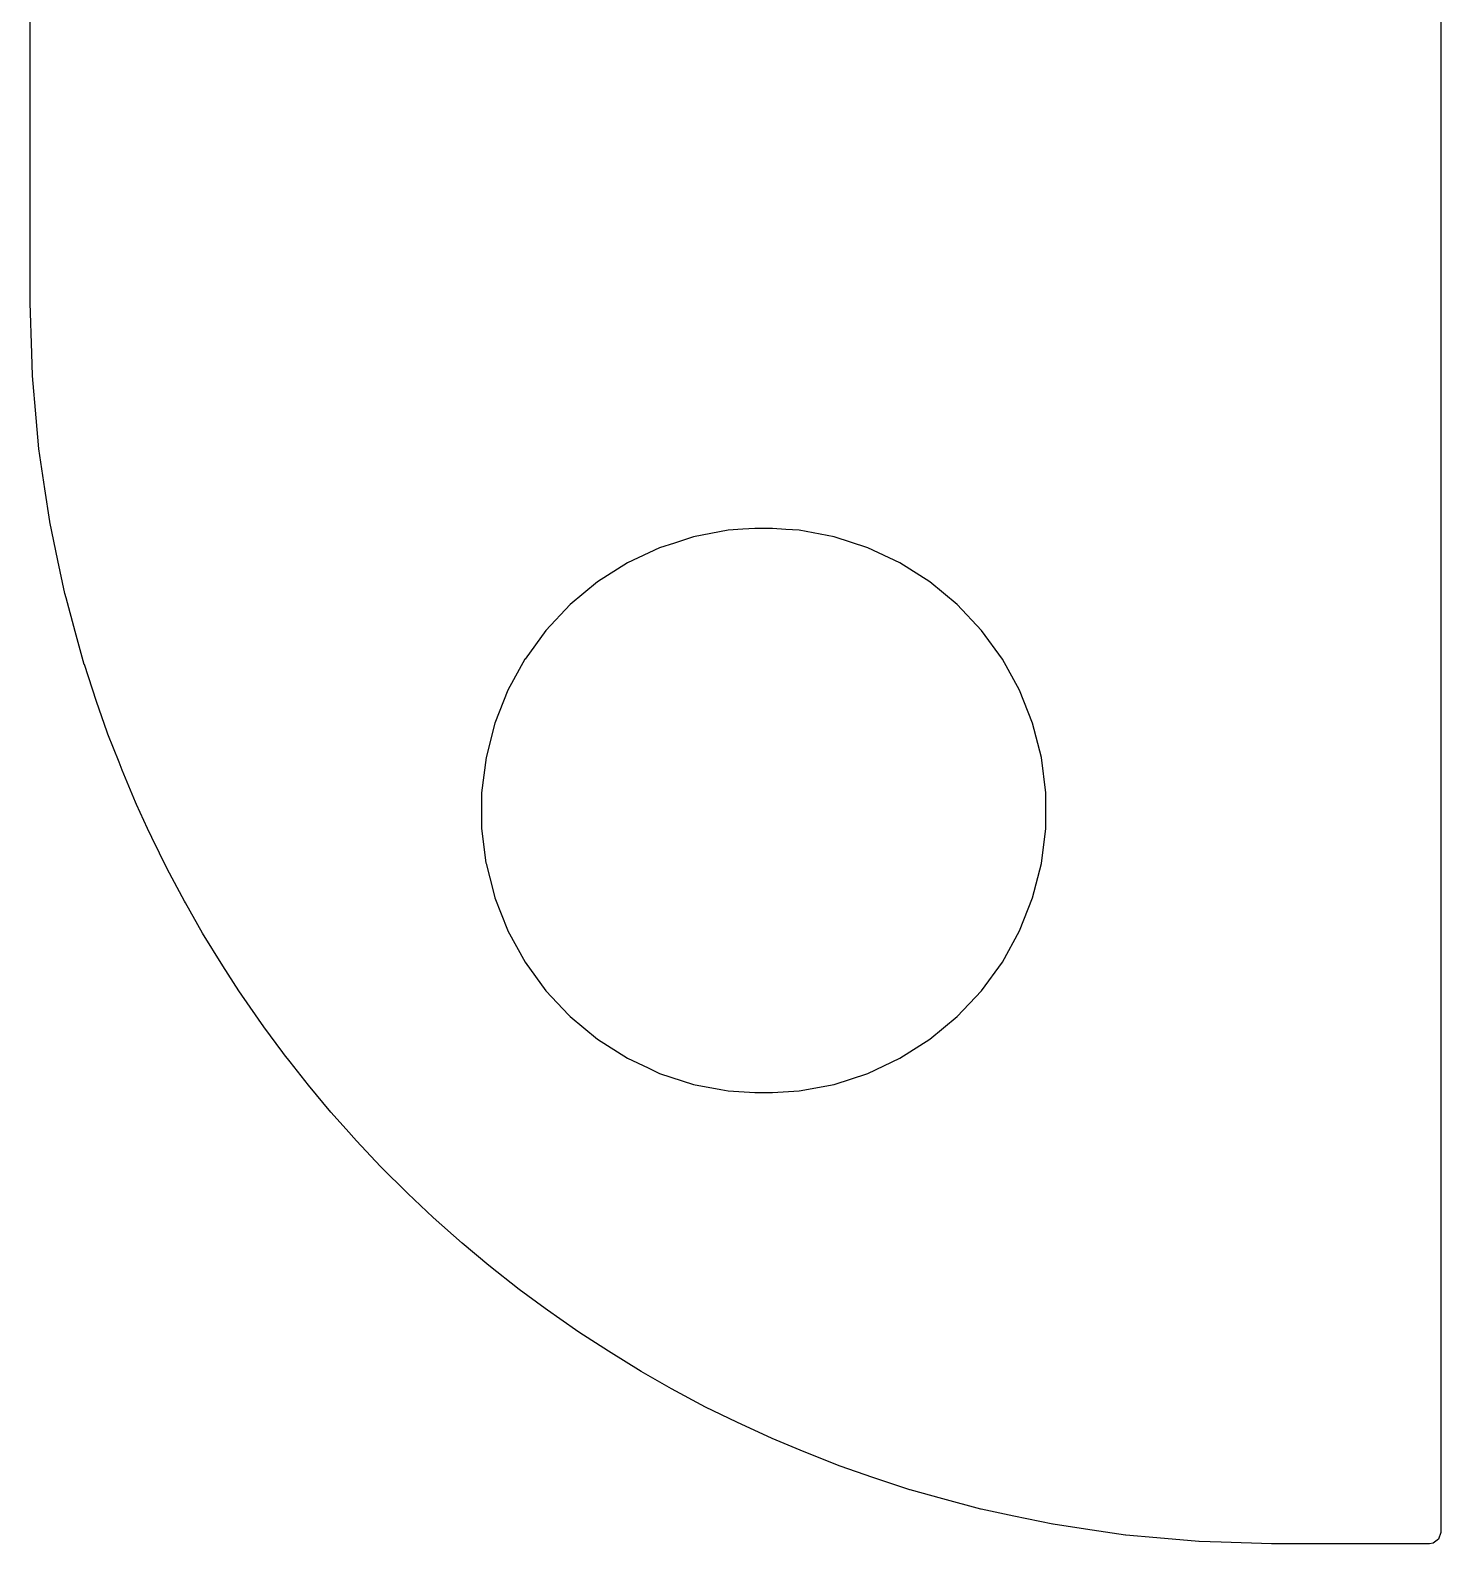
# Model space of a CAD drawing. Extents: x 0.4 to 10.6, y -8.1 to -0.4.
# Drawn here: x 4.35 to 4.843, y -3.445 to -2.917 of the extents above; entities that cross this region are included whole.
import ezdxf

# ---------------------------------------------------------------- set-up
doc = ezdxf.new("R2010")
doc.units = 0
doc.header["$MEASUREMENT"] = 0
doc.layers.add('BLACK', color=7, linetype='CONTINUOUS')

msp = doc.modelspace()

# ---------------------------------------------------------------- linework, layer by layer
at = {"layer": 'BLACK', "linetype": 'CONTINUOUS'}
for p, q in [((4.8425, -2.75623), (4.8425, -3.44096)), ((4.35041, -3.01179), (4.35041, -2.87402)), ((4.35041, -3.01181), (4.35041, -3.01179)), ((4.35093, -3.02941), (4.35041, -3.01181)), ((4.35116, -3.03709), (4.35093, -3.02941)), ((4.35116, -3.03719), (4.35116, -3.03709)), ((4.35245, -3.05184), (4.35116, -3.03719)), ((4.35343, -3.06266), (4.35245, -3.05184)), ((4.35344, -3.06276), (4.35343, -3.06266)), ((4.35548, -3.07669), (4.35344, -3.06276)), ((4.35721, -3.08805), (4.35548, -3.07669)), ((4.35723, -3.08815), (4.35721, -3.08805)), ((4.36002, -3.10167), (4.35723, -3.08815)), ((4.58177, -3.09344), (4.57516, -3.09558)), ((4.59394, -3.09111), (4.58177, -3.09344)), ((4.58177, -3.09344), (4.58177, -3.09344)), ((4.58177, -3.09344), (4.58177, -3.09344)), ((4.59899, -3.0908), (4.59394, -3.09111)), ((4.60321, -3.09053), (4.59899, -3.0908)), ((4.60939, -3.09053), (4.60321, -3.09053)), ((4.61403, -3.09082), (4.60939, -3.09053)), ((4.61866, -3.09111), (4.61403, -3.09082)), ((4.63083, -3.09344), (4.61866, -3.09111)), ((4.64261, -3.09726), (4.63083, -3.09344)), ((4.63083, -3.09344), (4.63083, -3.09344)), ((4.63083, -3.09344), (4.63083, -3.09344)), ((4.56999, -3.09726), (4.55878, -3.10254)), ((4.57516, -3.09558), (4.56999, -3.09726)), ((4.65382, -3.10254), (4.64261, -3.09726)), ((4.64261, -3.09726), (4.64261, -3.09726)), ((4.36249, -3.11317), (4.36002, -3.10167)), ((4.55878, -3.10254), (4.54832, -3.10918)), ((4.55878, -3.10254), (4.55878, -3.10254)), ((4.66428, -3.10918), (4.65382, -3.10254)), ((4.65382, -3.10254), (4.65382, -3.10254)), ((4.54832, -3.10918), (4.53878, -3.11707)), ((4.67382, -3.11707), (4.66428, -3.10918)), ((4.66428, -3.10918), (4.66428, -3.10918)), ((4.66428, -3.10918), (4.66428, -3.10918)), ((4.36251, -3.11326), (4.36249, -3.11317)), ((4.36291, -3.11476), (4.36251, -3.11326)), ((4.36605, -3.12646), (4.36291, -3.11476)), ((4.53878, -3.11707), (4.5303, -3.1261)), ((4.53878, -3.11707), (4.53878, -3.11707)), ((4.6823, -3.1261), (4.67382, -3.11707)), ((4.36924, -3.13793), (4.36605, -3.12646)), ((4.5303, -3.1261), (4.52302, -3.13612)), ((4.68958, -3.13612), (4.6823, -3.1261)), ((4.52301, -3.13612), (4.51705, -3.14698)), ((4.52302, -3.13612), (4.52301, -3.13612)), ((4.69555, -3.14698), (4.68958, -3.13612)), ((4.36927, -3.13802), (4.36924, -3.13793)), ((4.37354, -3.15091), (4.36927, -3.13802)), ((4.51705, -3.14698), (4.51249, -3.1585)), ((4.70011, -3.1585), (4.69555, -3.14698)), ((4.37725, -3.16164), (4.37354, -3.15091)), ((4.51249, -3.1585), (4.50941, -3.17049)), ((4.70319, -3.17049), (4.70011, -3.1585)), ((4.37746, -3.16225), (4.37725, -3.16164)), ((4.37749, -3.16233), (4.37746, -3.16225)), ((4.38137, -3.17212), (4.37749, -3.16233)), ((4.38248, -3.17489), (4.38137, -3.17212)), ((4.50941, -3.17049), (4.50785, -3.18278)), ((4.70474, -3.18278), (4.70319, -3.17049)), ((4.38711, -3.18608), (4.38248, -3.17489)), ((4.50785, -3.18278), (4.50785, -3.19517)), ((4.70474, -3.19517), (4.70474, -3.18278)), ((4.38747, -3.18685), (4.38711, -3.18608)), ((4.39135, -3.19517), (4.38747, -3.18685)), ((4.39282, -3.19833), (4.39135, -3.19517)), ((4.50785, -3.19517), (4.50937, -3.20716)), ((4.70319, -3.20746), (4.70474, -3.19517)), ((4.39814, -3.20925), (4.39282, -3.19833)), ((4.40425, -3.22058), (4.39814, -3.20925)), ((4.50937, -3.20716), (4.50941, -3.20746)), ((4.50941, -3.20746), (4.51197, -3.21744)), ((4.70011, -3.21946), (4.70319, -3.20746)), ((4.40454, -3.22112), (4.40425, -3.22058)), ((4.41052, -3.23173), (4.40454, -3.22112)), ((4.51197, -3.21744), (4.51249, -3.21946)), ((4.51249, -3.21946), (4.51692, -3.23065)), ((4.69555, -3.23098), (4.70011, -3.21946)), ((4.41759, -3.24319), (4.41052, -3.23173)), ((4.51692, -3.23065), (4.51705, -3.23098)), ((4.51705, -3.23098), (4.52302, -3.24183)), ((4.68958, -3.24183), (4.69555, -3.23098)), ((4.42319, -3.25185), (4.41759, -3.24319)), ((4.52302, -3.24183), (4.5303, -3.25185)), ((4.6823, -3.25185), (4.68958, -3.24183)), ((4.42421, -3.25343), (4.42319, -3.25185)), ((4.43193, -3.26445), (4.42421, -3.25343)), ((4.5303, -3.25185), (4.5303, -3.25185)), ((4.5303, -3.25185), (4.53825, -3.26033)), ((4.67382, -3.26088), (4.6823, -3.25185)), ((4.43848, -3.27336), (4.43193, -3.26445)), ((4.53825, -3.26033), (4.53878, -3.26088)), ((4.53878, -3.26088), (4.54832, -3.26878)), ((4.66428, -3.26878), (4.67382, -3.26088)), ((4.54832, -3.26878), (4.55878, -3.27541)), ((4.65382, -3.27541), (4.66428, -3.26878)), ((4.43916, -3.27428), (4.43848, -3.27336)), ((4.44108, -3.2767), (4.43916, -3.27428)), ((4.4475, -3.28482), (4.44108, -3.2767)), ((4.55878, -3.27541), (4.55878, -3.27541)), ((4.55878, -3.27541), (4.55878, -3.27541)), ((4.55878, -3.27541), (4.56599, -3.27881)), ((4.56599, -3.27881), (4.56999, -3.28069)), ((4.64261, -3.28069), (4.65382, -3.27541)), ((4.45532, -3.29421), (4.4475, -3.28482)), ((4.56999, -3.28069), (4.56999, -3.28069)), ((4.56999, -3.28069), (4.56999, -3.28069)), ((4.56999, -3.28069), (4.58177, -3.28452)), ((4.58177, -3.28452), (4.59131, -3.28634)), ((4.61866, -3.28684), (4.63083, -3.28452)), ((4.63083, -3.28452), (4.64261, -3.28069)), ((4.59131, -3.28634), (4.59394, -3.28684)), ((4.59394, -3.28684), (4.59394, -3.28684)), ((4.59394, -3.28684), (4.59394, -3.28684)), ((4.59394, -3.28684), (4.60321, -3.28742)), ((4.60321, -3.28742), (4.60321, -3.28742)), ((4.60321, -3.28742), (4.60939, -3.28742)), ((4.60939, -3.28742), (4.61866, -3.28684)), ((4.60939, -3.28742), (4.60939, -3.28742)), ((4.46063, -3.30018), (4.45532, -3.29421)), ((4.46425, -3.30424), (4.46063, -3.30018)), ((4.47263, -3.31315), (4.46425, -3.30424)), ((4.48213, -3.32264), (4.47263, -3.31315)), ((4.49103, -3.33102), (4.48213, -3.32264)), ((4.50106, -3.33995), (4.49103, -3.33102)), ((4.51045, -3.34778), (4.50106, -3.33995)), ((4.52099, -3.35611), (4.51045, -3.34778)), ((4.53008, -3.36279), (4.52099, -3.35611)), ((4.53083, -3.36335), (4.53008, -3.36279)), ((4.53514, -3.36637), (4.53083, -3.36335)), ((4.54185, -3.37106), (4.53514, -3.36637)), ((4.55209, -3.37769), (4.54185, -3.37106)), ((4.56355, -3.38475), (4.55209, -3.37769)), ((4.57416, -3.39074), (4.56355, -3.38475)), ((4.58603, -3.39714), (4.57416, -3.39074)), ((4.59695, -3.40245), (4.58603, -3.39714)), ((4.6092, -3.40817), (4.59695, -3.40245)), ((4.62038, -3.4128), (4.6092, -3.40817)), ((4.63294, -3.41779), (4.62038, -3.4128)), ((4.63302, -3.41782), (4.63294, -3.41779)), ((4.64437, -3.42173), (4.63302, -3.41782)), ((4.65725, -3.426), (4.64437, -3.42173)), ((4.65734, -3.42603), (4.65725, -3.426)), ((4.66881, -3.42923), (4.65734, -3.42603)), ((4.68201, -3.43276), (4.66881, -3.42923)), ((4.68211, -3.43279), (4.68201, -3.43276)), ((4.69361, -3.43526), (4.68211, -3.43279)), ((4.70713, -3.43805), (4.69361, -3.43526)), ((4.70723, -3.43807), (4.70713, -3.43805)), ((4.71859, -3.4398), (4.70723, -3.43807)), ((4.73251, -3.44183), (4.71859, -3.4398)), ((4.73262, -3.44185), (4.73251, -3.44183)), ((4.74344, -3.44283), (4.73262, -3.44185)), ((4.75808, -3.44411), (4.74344, -3.44283)), ((4.84176, -3.44326), (4.83981, -3.44467)), ((4.8425, -3.44096), (4.84176, -3.44326)), ((4.75819, -3.44412), (4.75808, -3.44411)), ((4.7659, -3.44435), (4.75819, -3.44412)), ((4.78346, -3.44486), (4.7659, -3.44435)), ((4.8386, -3.44486), (4.78346, -3.44486)), ((4.83981, -3.44467), (4.8386, -3.44486))]:
    msp.add_line(p, q, dxfattribs=at)

doc.saveas('drawing.dxf')
